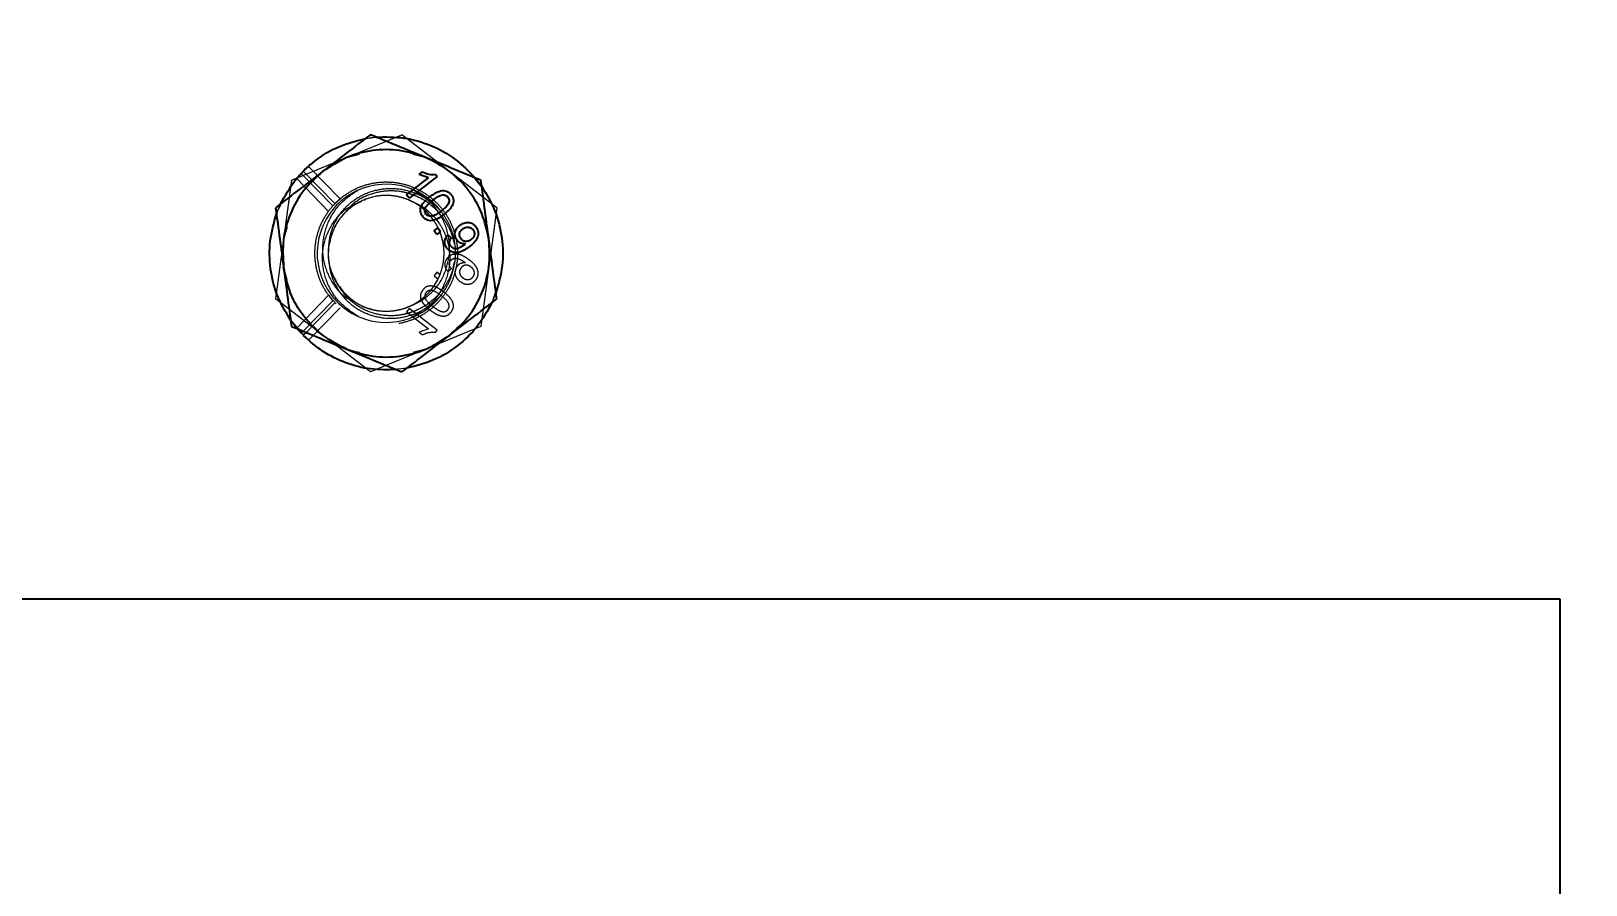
# Model space of a CAD drawing. Header units: millimetres. Extents: x 861 to 27901, y 673 to 17923.
# Drawn here: x 10929.4 to 11107.9, y 6468.1 to 6566.1 of the extents above; entities that cross this region are included whole.
import ezdxf

# ---------------------------------------------------------------- set-up
doc = ezdxf.new("R2010")
doc.units = ezdxf.units.MM
doc.header["$LTSCALE"] = 33.3
doc.linetypes.add('HIDDEN', pattern=[1.905, 1.27, -0.635])
doc.layers.add('CAPA_1', color=7, linetype='Continuous')
doc.styles.add('SLDTEXTSTYLE0', font='TXT', dxfattribs={"width": 0.75})
doc.dimstyles.new('SLDDIMSTYLE0', dxfattribs={"dimtxt": 66.6, "dimasz": 66.6, "dimexe": 0, "dimexo": 0.0625, "dimgap": 16.65, "dimtad": 2, "dimdec": 0, "dimlfac": 1.261261, "dimrnd": 1e-09, "dimzin": 12, "dimdsep": 46, "dimtxsty": 'SLDTEXTSTYLE0', "dimsah": 1, "dimcen": 0.09, "dimadec": 0, "dimazin": 3, "dimtfac": 1, "dimtdec": 0, "dimtofl": 0, "dimtmove": 0, "dimatfit": 3, "dimfxl": 1, "dimfrac": 2, "dimtolj": 1, "dimtzin": 12, "dimarcsym": 0})

# ---------------------------------------------------------------- blocks, each defined once
blk = doc.blocks.new('_D_13')
at = {"layer": 'CAPA_1', "transparency": 16777216}
for p, q in [((9823.17, 6912.25), (14695.32, 6912.25)), ((14662.02, 6912.25), (14662.02, 5357.98)), ((14240.18, 5357.98), (14695.32, 5357.98))]:
    blk.add_line(p, q, dxfattribs=at)
for points in [[(14662.02, 6912.25), (14651.77, 6845.65), (14672.27, 6845.65)], [(14662.02, 5357.98), (14672.27, 5424.58), (14651.77, 5424.58)]]:
    blk.add_solid(points, dxfattribs=at)
at = {"layer": 'CAPA_1', "transparency": 16777216, "insert": (14576.17, 6036.69), "char_height": 66.6, "attachment_point": 1, "rotation": 90, "style": 'SLDTEXTSTYLE0'}
blk.add_mtext('1960', dxfattribs=at)

msp = doc.modelspace()

# ---------------------------------------------------------------- linework, layer by layer
at = {"color": 1, "linetype": 'HIDDEN', "lineweight": 18}
for p, q in [((10959.29, 6548.95), (10971.98, 6554.18)), ((10968.07, 6553.78), (10967.19, 6553.56)), ((10967.79, 6553.74), (10969.02, 6553.91)), ((10969.66, 6553.89), (10968.33, 6553.82)), ((10982.86, 6545.81), (10971.98, 6554.18)), ((10961.7, 6550.88), (10961.23, 6550.54)), ((10965.63, 6551.56), (10964.27, 6550.78)), ((10965.63, 6551.56), (10967.12, 6551.96)), ((10973.22, 6551.96), (10974.72, 6551.56)), ((10963.55, 6545.39), (10959.89, 6549.14)), ((10960.42, 6549.74), (10960.04, 6549.26)), ((10964.05, 6546.02), (10960.42, 6549.74)), ((10960.65, 6549.99), (10961.23, 6550.54)), ((10964.28, 6546.27), (10960.65, 6549.99)), ((10961.23, 6550.54), (10964.87, 6546.81)), ((10962.83, 6549.91), (10961.83, 6548.91)), ((10977.42, 6549.99), (10978.51, 6548.91)), ((10981.29, 6547.97), (10980.17, 6549.42)), ((10980.39, 6549.22), (10981.15, 6548.23)), ((10959.29, 6548.95), (10957.47, 6535.33)), ((10957.57, 6545.09), (10958.04, 6546.25)), ((10958.38, 6546.78), (10957.74, 6545.51)), ((10964.28, 6546.27), (10964.87, 6546.81)), ((10964.87, 6546.81), (10965, 6546.91)), ((10967.63, 6546.69), (10967.78, 6546.77)), ((10974.55, 6547.13), (10975.01, 6546.85)), ((10975.19, 6546.68), (10975.01, 6546.85)), ((10982.86, 6545.81), (10981.05, 6532.19)), ((10957.65, 6545.29), (10957.44, 6544.53)), ((10958.78, 6543.62), (10958.38, 6542.14)), ((10958.78, 6537.52), (10958.38, 6539.02)), ((10976, 6538.39), (10975.68, 6537.98)), ((10976.41, 6538.07), (10976, 6538.39)), ((10977.29, 6538.45), (10977.65, 6538.83)), ((10977.83, 6538.66), (10978.03, 6539.54)), ((10979.21, 6539.55), (10979.29, 6539.48)), ((10981.96, 6539), (10981.56, 6537.52)), ((10964.79, 6536.75), (10965.17, 6536.22)), ((10975.68, 6537.98), (10976.09, 6537.66)), ((10982.49, 6535.38), (10982.91, 6536.67)), ((10968.36, 6526.96), (10957.47, 6535.33)), ((10963.55, 6535.75), (10959.89, 6532)), ((10964.05, 6535.12), (10960.65, 6531.63)), ((10964.28, 6534.88), (10960.98, 6531.49)), ((10964.41, 6534.77), (10963.52, 6535.8)), ((10963.55, 6535.75), (10964.05, 6535.12)), ((10975.01, 6534.29), (10976.14, 6535.35)), ((10981.97, 6534.37), (10982.4, 6535.14)), ((10982.77, 6536.05), (10982.29, 6534.9)), ((10961.23, 6530.6), (10964.87, 6534.33)), ((10972.81, 6534.25), (10972.49, 6533.84)), ((10972.49, 6533.84), (10975.01, 6531.9)), ((10976.04, 6531.77), (10972.81, 6534.25)), ((10974.71, 6534.12), (10975.24, 6534.5)), ((10959.17, 6532.95), (10960.72, 6531.1)), ((10959.89, 6532), (10959.19, 6532.91)), ((10962.91, 6531.15), (10961.83, 6532.23)), ((10981.05, 6532.19), (10968.36, 6526.96)), ((10975.01, 6531.9), (10973.96, 6531.53)), ((10973.96, 6531.53), (10974.34, 6531.23)), ((10975.83, 6531.5), (10976.04, 6531.77)), ((10974.7, 6529.58), (10973.22, 6529.18)), ((10970.79, 6527.24), (10972.63, 6527.42)), ((10972.55, 6527.4), (10971.32, 6527.23))]:
    msp.add_line(p, q, dxfattribs=at)
at = {"color": 7, "linetype": 'Continuous', "lineweight": 25}
for p, q in [((10972.49, 6547.3), (10975.01, 6549.24)), ((10976.04, 6549.37), (10972.81, 6546.89)), ((10973.96, 6549.61), (10974.34, 6549.91)), ((10975.01, 6549.24), (10973.96, 6549.61)), ((10975.83, 6549.64), (10976.04, 6549.37)), ((10972.81, 6546.89), (10972.49, 6547.3)), ((10975.68, 6543.16), (10976.09, 6543.48)), ((10976, 6542.75), (10975.68, 6543.16)), ((10976.41, 6543.07), (10976, 6542.75)), ((10976.09, 6543.48), (10976.41, 6543.07)), ((10977.29, 6542.69), (10977.65, 6542.31)), ((10979.21, 6541.6), (10979.29, 6541.66)), ((10960.42, 6531.4), (10959.89, 6532)), ((10960.65, 6531.63), (10960.42, 6531.4)), ((10960.98, 6531.49), (10960.65, 6531.16)), ((10835.38, 6500.93), (11104.95, 6500.93)), ((11104.95, 6500.93), (11104.95, 6370.11))]:
    msp.add_line(p, q, dxfattribs=at)
at = {"color": 1, "linetype": 'HIDDEN', "lineweight": 18}
msp.add_arc((10970.17, 6540.57), 7.93, 37.5876, 307.5876, dxfattribs=at)
at = {"color": 7, "linetype": 'Continuous', "lineweight": 25}
for points in [[(10958.04, 6546.25), (10958.56, 6547.18), (10959.6, 6549.05), (10961.93, 6551.27), (10964.68, 6552.96), (10966.75, 6553.48), (10967.79, 6553.74)], [(10969.02, 6553.91), (10970.09, 6553.93), (10972.22, 6553.96), (10975.32, 6553.05), (10978.15, 6551.52), (10979.64, 6549.99), (10980.39, 6549.22)], [(10974.7, 6551.56), (10973.71, 6551.89), (10971.73, 6552.53), (10968.58, 6552.48), (10965.53, 6551.71), (10963.79, 6550.57), (10962.91, 6549.99)], [(10981.96, 6542.14), (10981.74, 6543.16), (10981.31, 6545.2), (10979.69, 6547.9), (10977.49, 6550.16), (10975.63, 6551.1), (10974.7, 6551.56)], [(10962.91, 6549.99), (10962.14, 6549.3), (10960.59, 6547.91), (10959.06, 6545.15), (10958.2, 6542.12), (10958.32, 6540.04), (10958.38, 6539)], [(10981.15, 6548.23), (10981.7, 6547.32), (10982.79, 6545.49), (10983.55, 6542.35), (10983.64, 6539.13), (10983.06, 6537.07), (10982.77, 6536.05)], [(10959.19, 6532.91), (10958.64, 6533.82), (10957.54, 6535.65), (10956.79, 6538.79), (10956.7, 6542.01), (10957.28, 6544.07), (10957.57, 6545.09)], [(10977.42, 6531.15), (10978.2, 6531.84), (10979.75, 6533.23), (10981.27, 6535.99), (10982.14, 6539.02), (10982.02, 6541.1), (10981.96, 6542.14)], [(10965.63, 6529.58), (10964.7, 6530.04), (10962.84, 6530.98), (10960.65, 6533.24), (10959.02, 6535.94), (10958.6, 6537.98), (10958.38, 6539)], [(10982.29, 6534.9), (10981.78, 6533.96), (10980.74, 6532.09), (10978.4, 6529.87), (10975.66, 6528.18), (10973.59, 6527.66), (10972.55, 6527.4)], [(10971.32, 6527.23), (10970.34, 6527.21), (10968.38, 6527.16), (10965.51, 6527.92), (10962.85, 6529.2), (10961.38, 6530.5), (10960.65, 6531.16)], [(10965.63, 6529.58), (10966.62, 6529.25), (10968.6, 6528.61), (10971.76, 6528.66), (10974.81, 6529.43), (10976.55, 6530.57), (10977.42, 6531.15)]]:
    msp.add_open_spline(points, degree=3, dxfattribs=at)
for points, knots in [([(10968.36, 6554.18), (10967.4, 6553.45), (10965.62, 6552.08), (10963.78, 6550.66), (10962.91, 6549.99)], [0, 0, 0, 0, 0.532771, 1, 1, 1, 1]), ([(10974.7, 6551.56), (10973.7, 6551.98), (10971.55, 6552.87), (10969.47, 6553.73), (10968.36, 6554.18)], [0, 0, 0, 0, 0.467229, 1, 1, 1, 1]), ([(10981.05, 6548.95), (10979.94, 6549.4), (10977.86, 6550.26), (10975.71, 6551.15), (10974.7, 6551.56)], [0, 0, 0, 0, 0.532771, 1, 1, 1, 1]), ([(10962.91, 6549.99), (10962.05, 6549.33), (10960.21, 6547.91), (10958.42, 6546.54), (10957.47, 6545.81)], [0, 0, 0, 0, 0.467229, 1, 1, 1, 1]), ([(10974.34, 6549.91), (10974.58, 6549.81), (10975.06, 6549.6), (10975.57, 6549.62), (10975.83, 6549.64)], [0, 0, 0, 0, 0.500866, 1, 1, 1, 1]), ([(10975.2, 6547.08), (10975.38, 6547.21), (10975.76, 6547.48), (10976.29, 6547.73), (10976.75, 6547.79), (10977.1, 6547.73), (10977.4, 6547.56), (10977.55, 6547.39), (10977.63, 6547.3)], [0, 0, 0, 0, 0.250482, 0.500346, 0.631705, 0.750221, 0.874987, 1, 1, 1, 1]), ([(10975.52, 6546.66), (10975.7, 6546.8), (10975.97, 6547), (10976.37, 6547.21), (10976.59, 6547.26), (10976.7, 6547.28)], [0, 0, 0, 0, 0.500372, 0.750515, 1, 1, 1, 1]), ([(10976.7, 6547.28), (10976.76, 6547.28), (10976.86, 6547.27), (10977.01, 6547.22), (10977.15, 6547.14), (10977.22, 6547.06), (10977.25, 6547.02)], [0, 0, 0, 0, 0.250158, 0.500156, 0.750032, 1, 1, 1, 1]), ([(10977.63, 6547.3), (10977.69, 6547.21), (10977.82, 6547.01), (10977.91, 6546.67), (10977.88, 6546.32), (10977.59, 6545.69), (10977.15, 6545.31), (10976.79, 6545.01)], [0, 0, 0, 0, 0.125373, 0.250644, 0.375698, 0.501113, 1, 1, 1, 1]), ([(10981.96, 6542.14), (10981.81, 6543.22), (10981.51, 6545.52), (10981.21, 6547.76), (10981.05, 6548.95)], [0, 0, 0, 0, 0.467229, 1, 1, 1, 1]), ([(10957.47, 6545.81), (10957.63, 6544.62), (10957.93, 6542.38), (10958.24, 6540.08), (10958.38, 6539)], [0, 0, 0, 0, 0.532771, 1, 1, 1, 1]), ([(10974.36, 6544.79), (10974.27, 6544.93), (10974.13, 6545.15), (10974.09, 6545.45), (10974.09, 6545.62), (10974.11, 6545.7), (10974.12, 6545.75)], [0, 0, 0, 0, 0.498795, 0.749148, 0.874576, 1, 1, 1, 1]), ([(10974.12, 6545.75), (10974.17, 6545.88), (10974.28, 6546.15), (10974.64, 6546.61), (10974.98, 6546.89), (10975.2, 6547.08)], [0, 0, 0, 0, 0.249754, 0.499871, 1, 1, 1, 1]), ([(10974.73, 6545.07), (10974.69, 6545.14), (10974.6, 6545.29), (10974.59, 6545.54), (10974.65, 6545.79), (10974.93, 6546.2), (10975.26, 6546.46), (10975.52, 6546.66)], [0, 0, 0, 0, 0.124696, 0.249462, 0.374432, 0.499637, 1, 1, 1, 1]), ([(10977.25, 6547.02), (10977.3, 6546.95), (10977.39, 6546.81), (10977.4, 6546.55), (10977.34, 6546.31), (10977.06, 6545.89), (10976.74, 6545.63), (10976.47, 6545.42)], [0, 0, 0, 0, 0.124745, 0.249484, 0.374471, 0.499648, 1, 1, 1, 1]), ([(10976.79, 6545.01), (10976.6, 6544.87), (10976.23, 6544.6), (10975.7, 6544.36), (10975.24, 6544.3), (10974.9, 6544.35), (10974.59, 6544.52), (10974.44, 6544.7), (10974.36, 6544.79)], [0, 0, 0, 0, 0.250476, 0.500347, 0.625768, 0.750176, 0.87497, 1, 1, 1, 1]), ([(10976.47, 6545.42), (10976.21, 6545.22), (10975.88, 6544.97), (10975.4, 6544.81), (10975.15, 6544.82), (10974.91, 6544.89), (10974.79, 6545.01), (10974.73, 6545.07)], [0, 0, 0, 0, 0.50041, 0.625613, 0.75058, 0.875344, 1, 1, 1, 1]), ([(10978.3, 6542.07), (10978.25, 6542.14), (10978.16, 6542.27), (10978.08, 6542.51), (10978.05, 6542.75), (10978.08, 6543), (10978.16, 6543.23), (10978.32, 6543.52), (10978.51, 6543.68), (10978.63, 6543.79)], [0, 0, 0, 0, 0.125074, 0.250064, 0.373261, 0.500199, 0.624296, 0.750369, 1, 1, 1, 1]), ([(10978.63, 6543.79), (10978.77, 6543.88), (10978.99, 6544.03), (10979.33, 6544.11), (10979.59, 6544.12), (10979.84, 6544.07), (10980.17, 6543.94), (10980.34, 6543.75), (10980.46, 6543.62)], [0, 0, 0, 0, 0.2498689, 0.3764535, 0.5003477, 0.6272386, 0.7508241, 1, 1, 1, 1]), ([(10977.15, 6541.16), (10977.07, 6541.28), (10976.95, 6541.46), (10976.89, 6541.74), (10976.89, 6542.03), (10977.01, 6542.37), (10977.2, 6542.59), (10977.29, 6542.69)], [0, 0, 0, 0, 0.249859, 0.375718, 0.500481, 0.749846, 1, 1, 1, 1]), ([(10977.65, 6542.31), (10977.59, 6542.24), (10977.49, 6542.12), (10977.41, 6541.92), (10977.4, 6541.77), (10977.42, 6541.64), (10977.47, 6541.53), (10977.52, 6541.46), (10977.54, 6541.43)], [0, 0, 0, 0, 0.276477, 0.499318, 0.623718, 0.749496, 0.874756, 1, 1, 1, 1]), ([(10979.29, 6541.66), (10979.19, 6541.65), (10979.01, 6541.65), (10978.73, 6541.73), (10978.48, 6541.86), (10978.36, 6542), (10978.3, 6542.07)], [0, 0, 0, 0, 0.248943, 0.49945, 0.750285, 1, 1, 1, 1]), ([(10978.77, 6542.23), (10978.71, 6542.32), (10978.62, 6542.46), (10978.58, 6542.67), (10978.59, 6542.83), (10978.63, 6542.99), (10978.73, 6543.18), (10978.85, 6543.29), (10978.93, 6543.36)], [0, 0, 0, 0, 0.249521, 0.373851, 0.499889, 0.624096, 0.750315, 1, 1, 1, 1]), ([(10979.91, 6542.14), (10979.82, 6542.08), (10979.69, 6541.99), (10979.48, 6541.93), (10979.31, 6541.92), (10979.15, 6541.95), (10978.95, 6542.03), (10978.84, 6542.15), (10978.77, 6542.23)], [0, 0, 0, 0, 0.249976, 0.378222, 0.500342, 0.627452, 0.750811, 1, 1, 1, 1]), ([(10978.93, 6543.36), (10979.02, 6543.42), (10979.21, 6543.55), (10979.5, 6543.59), (10979.73, 6543.56), (10979.94, 6543.48), (10980.06, 6543.36), (10980.14, 6543.27)], [0, 0, 0, 0, 0.25025, 0.499842, 0.629576, 0.750665, 1, 1, 1, 1]), ([(10980.46, 6543.62), (10980.52, 6543.53), (10980.65, 6543.34), (10980.73, 6543.01), (10980.73, 6542.67), (10980.61, 6542.24), (10980.27, 6541.77), (10979.92, 6541.49), (10979.74, 6541.35)], [0, 0, 0, 0, 0.125064, 0.25009, 0.37511, 0.500169, 0.749441, 1, 1, 1, 1]), ([(10980.14, 6543.27), (10980.2, 6543.18), (10980.28, 6543.04), (10980.31, 6542.82), (10980.29, 6542.66), (10980.23, 6542.51), (10980.12, 6542.32), (10980, 6542.21), (10979.91, 6542.14)], [0, 0, 0, 0, 0.2490169, 0.3721384, 0.4993655, 0.6235619, 0.7498927, 1, 1, 1, 1]), ([(10982.86, 6535.33), (10982.71, 6536.52), (10982.41, 6538.76), (10982.1, 6541.06), (10981.96, 6542.14)], [0, 0, 0, 0, 0.532771, 1, 1, 1, 1]), ([(10979.74, 6541.35), (10979.55, 6541.21), (10979.15, 6540.92), (10978.58, 6540.67), (10978.08, 6540.63), (10977.72, 6540.71), (10977.39, 6540.89), (10977.23, 6541.07), (10977.15, 6541.16)], [0, 0, 0, 0, 0.250485, 0.500119, 0.627899, 0.750092, 0.874994, 1, 1, 1, 1]), ([(10977.54, 6541.43), (10977.59, 6541.37), (10977.7, 6541.25), (10977.91, 6541.15), (10978.15, 6541.11), (10978.61, 6541.22), (10978.94, 6541.43), (10979.21, 6541.6)], [0, 0, 0, 0, 0.125207, 0.25031, 0.375339, 0.50062, 1, 1, 1, 1]), ([(10958.38, 6539), (10958.52, 6537.92), (10958.83, 6535.62), (10959.13, 6533.38), (10959.29, 6532.19)], [0, 0, 0, 0, 0.467229, 1, 1, 1, 1]), ([(10977.42, 6531.15), (10978.28, 6531.81), (10980.13, 6533.23), (10981.91, 6534.6), (10982.86, 6535.33)], [0, 0, 0, 0, 0.467229, 1, 1, 1, 1]), ([(10959.29, 6532.19), (10960.4, 6531.74), (10962.48, 6530.88), (10964.63, 6529.99), (10965.63, 6529.58)], [0, 0, 0, 0, 0.532771, 1, 1, 1, 1]), ([(10965.63, 6529.58), (10966.64, 6529.16), (10968.79, 6528.27), (10970.87, 6527.42), (10971.98, 6526.96)], [0, 0, 0, 0, 0.467229, 1, 1, 1, 1]), ([(10971.98, 6526.96), (10972.93, 6527.69), (10974.72, 6529.06), (10976.56, 6530.48), (10977.42, 6531.15)], [0, 0, 0, 0, 0.532771, 1, 1, 1, 1])]:
    msp.add_open_spline(points, degree=3, knots=knots, dxfattribs=at)
at = {"color": 1, "linetype": 'HIDDEN', "lineweight": 18}
for points in [[(10963.55, 6535.75), (10963.26, 6536.19), (10962.69, 6537.07), (10962.18, 6538.57), (10961.94, 6540.13), (10962.01, 6541.71), (10962.37, 6543.25), (10963.03, 6544.68), (10963.94, 6545.97), (10965.09, 6547.06), (10966.42, 6547.91), (10967.89, 6548.49), (10969.44, 6548.78), (10971.02, 6548.77), (10972.57, 6548.45), (10974.03, 6547.85), (10975.35, 6546.98), (10976.48, 6545.87), (10977.37, 6544.57), (10978, 6543.12), (10978.35, 6541.58), (10978.39, 6540), (10978.13, 6538.44), (10977.58, 6536.96), (10976.75, 6535.62), (10975.69, 6534.45), (10974.42, 6533.51), (10972.99, 6532.83), (10971.47, 6532.43), (10969.89, 6532.33), (10968.32, 6532.54), (10966.83, 6533.04), (10965.44, 6533.81), (10964.67, 6534.52), (10964.28, 6534.88)], [(10964.91, 6536.52), (10964.46, 6537.27), (10963.55, 6538.77), (10963.42, 6541.46), (10964.26, 6543.97), (10966.01, 6545.97), (10968.4, 6547.15), (10971.05, 6547.33), (10973.57, 6546.48), (10975.57, 6544.73), (10976.75, 6542.34), (10976.93, 6539.69), (10976.07, 6537.17), (10974.33, 6535.17), (10971.94, 6533.99), (10969.3, 6533.82), (10966.73, 6534.64), (10965.52, 6535.89), (10964.91, 6536.52)], [(10976.45, 6545.41), (10976.75, 6544.98), (10977.33, 6544.12), (10977.87, 6542.64), (10978.15, 6541.09), (10978.07, 6540.05), (10978.03, 6539.53)], [(10964.91, 6536.52), (10964.66, 6536.88), (10964.17, 6537.6), (10963.72, 6538.84), (10963.49, 6540.13), (10963.55, 6541), (10963.58, 6541.44)]]:
    msp.add_open_spline(points, degree=3, dxfattribs=at)
for points, knots in [([(10966.93, 6547.81), (10966.17, 6547.3), (10964.91, 6546.46), (10963.56, 6544.51), (10962.81, 6542.33), (10962.82, 6539.77), (10963.74, 6537.4), (10965.06, 6535.69), (10966.19, 6535.18), (10966.54, 6535.02)], [0, 0, 0, 0, 0.172544, 0.287961, 0.445426, 0.6059, 0.76529, 0.926774, 1, 1, 1, 1]), ([(10963.58, 6541.44), (10963.64, 6541.91), (10963.74, 6542.83), (10964.35, 6544.39), (10965.47, 6545.96), (10967.2, 6547.25), (10969.19, 6547.96), (10971.29, 6548.1), (10973.34, 6547.64), (10975.13, 6546.72), (10976.04, 6545.82), (10976.45, 6545.41)], [0, 0, 0, 0, 0.081677, 0.161349, 0.291035, 0.413148, 0.534221, 0.654764, 0.776345, 0.898838, 1, 1, 1, 1]), ([(10978.03, 6541.61), (10977.94, 6541.98), (10977.76, 6542.72), (10977.32, 6543.67), (10976.82, 6544.5), (10976.24, 6545.25), (10975.3, 6546.17), (10974.33, 6546.81), (10973.47, 6547.19), (10972.99, 6547.37), (10972.46, 6547.53), (10971.44, 6547.74), (10969.9, 6547.78), (10967.96, 6547.27), (10966.39, 6546.4), (10965.71, 6545.56), (10965.46, 6545.24)], [0, 0, 0, 0, 0.069953, 0.139917, 0.190193, 0.248551, 0.31488, 0.430247, 0.459214, 0.488206, 0.524206, 0.559732, 0.679274, 0.802425, 0.926677, 1, 1, 1, 1]), ([(10977.43, 6540.68), (10977.43, 6541.18), (10977.45, 6542.56), (10976.73, 6544.55), (10975.26, 6546.63), (10973.84, 6547.48), (10973.02, 6547.97)], [0, 0, 0, 0, 0.165547, 0.45872, 0.685305, 1, 1, 1, 1]), ([(10966.93, 6533.33), (10966.17, 6533.84), (10964.91, 6534.69), (10963.56, 6536.63), (10962.81, 6538.81), (10962.82, 6541.37), (10963.73, 6543.76), (10965.28, 6545.66), (10966.7, 6546.27), (10967.34, 6546.54)], [0, 0, 0, 0, 0.163193, 0.272354, 0.421286, 0.573063, 0.723815, 0.876546, 1, 1, 1, 1]), ([(10964.91, 6536.52), (10965.1, 6536.29), (10965.59, 6535.7), (10966.3, 6535.15), (10966.95, 6534.76), (10967.41, 6534.52), (10967.99, 6534.28), (10968.43, 6534.16), (10968.67, 6534.1), (10968.67, 6534.1), (10968.67, 6534.1), (10968.67, 6534.1), (10968.67, 6534.1), (10968.68, 6534.1), (10968.68, 6534.1), (10968.7, 6534.09), (10968.73, 6534.09), (10968.79, 6534.07), (10969, 6534.03), (10969.72, 6533.92), (10970.53, 6533.91), (10971.32, 6534.03), (10971.77, 6534.12), (10972.28, 6534.26), (10972.72, 6534.44), (10973, 6534.56), (10973.27, 6534.69), (10973.61, 6534.88), (10974.09, 6535.2), (10974.53, 6535.55), (10974.93, 6535.93), (10975.31, 6536.35), (10975.7, 6536.87), (10976, 6537.37), (10976.17, 6537.72), (10976.29, 6537.99), (10976.44, 6538.36), (10976.61, 6538.9), (10976.73, 6539.46), (10976.8, 6540.06), (10976.82, 6540.66), (10976.79, 6541.21), (10976.72, 6541.68), (10976.65, 6542.02), (10976.6, 6542.22), (10976.53, 6542.48), (10976.42, 6542.84), (10976.21, 6543.34), (10975.99, 6543.77), (10975.78, 6544.13), (10975.44, 6544.64), (10974.89, 6545.28), (10974.1, 6545.96), (10973.31, 6546.44), (10972.58, 6546.77), (10971.89, 6547), (10971.18, 6547.15), (10970.47, 6547.22), (10969.23, 6547.21), (10967.48, 6546.79), (10965.55, 6545.52), (10964.11, 6543.67), (10963.76, 6542.18), (10963.58, 6541.44)], [0, 0, 0, 0, 0.0250183, 0.0625054, 0.0734574, 0.0875362, 0.1047409, 0.1250702, 0.1250804, 0.1250884, 0.1251028, 0.1251289, 0.1251763, 0.1252638, 0.125429, 0.1257527, 0.126422, 0.1279084, 0.131491, 0.1440579, 0.1875385, 0.1974736, 0.2095664, 0.2255093, 0.2408045, 0.2489692, 0.2501056, 0.2657485, 0.2813912, 0.2970338, 0.3126764, 0.3258384, 0.3440074, 0.3659743, 0.3741241, 0.3752534, 0.390902, 0.4065504, 0.4221986, 0.4378467, 0.456199, 0.4713845, 0.483402, 0.4954853, 0.4998684, 0.5004379, 0.5168674, 0.5316457, 0.5447725, 0.5562476, 0.5660707, 0.5952358, 0.6255591, 0.6513478, 0.6708427, 0.6916215, 0.7115649, 0.7298046, 0.7506542, 0.8129903, 0.8753266, 0.9376632, 1, 1, 1, 1]), ([(10972.88, 6546.63), (10973.3, 6546.46), (10974.14, 6546.1), (10975.58, 6545), (10976.91, 6543.2), (10977.51, 6540.94), (10977.44, 6538.64), (10976.74, 6536.59), (10975.25, 6534.51), (10973.84, 6533.66), (10973.02, 6533.17)], [0, 0, 0, 0, 0.079497, 0.158991, 0.315135, 0.461945, 0.560322, 0.714796, 0.834185, 1, 1, 1, 1]), ([(10981.56, 6543.62), (10981.76, 6543.12), (10981.97, 6542.59), (10981.96, 6542.02), (10981.96, 6541.98)], [0, 0, 0, 0, 0.928699, 1, 1, 1, 1]), ([(10972.88, 6534.51), (10973.3, 6534.68), (10974.14, 6535.04), (10975.57, 6536.14), (10976.95, 6537.93), (10977.27, 6539.64), (10977.43, 6540.46)], [0, 0, 0, 0, 0.172574, 0.345139, 0.684098, 1, 1, 1, 1]), ([(10979.74, 6539.79), (10979.55, 6539.93), (10979.15, 6540.22), (10978.58, 6540.47), (10978.08, 6540.51), (10977.72, 6540.43), (10977.39, 6540.25), (10977.23, 6540.07), (10977.15, 6539.98)], [0, 0, 0, 0, 0.250485, 0.500118, 0.62804, 0.750092, 0.874994, 1, 1, 1, 1]), ([(10963.58, 6539.7), (10963.64, 6539.23), (10963.74, 6538.31), (10964.35, 6536.75), (10965.47, 6535.18), (10967.2, 6533.89), (10969.19, 6533.18), (10971.29, 6533.04), (10973.34, 6533.5), (10975.13, 6534.42), (10976.04, 6535.32), (10976.45, 6535.73)], [0, 0, 0, 0, 0.081677, 0.16135, 0.291036, 0.413148, 0.534221, 0.654765, 0.776346, 0.898839, 1, 1, 1, 1]), ([(10978.03, 6539.53), (10977.94, 6539.16), (10977.76, 6538.42), (10977.32, 6537.47), (10976.82, 6536.64), (10976.24, 6535.89), (10975.3, 6534.97), (10974.33, 6534.33), (10973.47, 6533.95), (10972.99, 6533.77), (10972.46, 6533.62), (10971.44, 6533.4), (10969.91, 6533.36), (10967.95, 6533.87), (10966.17, 6534.91), (10965.33, 6535.98), (10964.91, 6536.52)], [0, 0, 0, 0, 0.066556, 0.133122, 0.180956, 0.23648, 0.299587, 0.409351, 0.436911, 0.464495, 0.498747, 0.532548, 0.646284, 0.763454, 0.881671, 1, 1, 1, 1]), ([(10975.01, 6534.29), (10975.28, 6534.52), (10975.64, 6534.81), (10976, 6535.19), (10976.21, 6535.44), (10976.47, 6535.74), (10976.77, 6536.17), (10977.22, 6536.9), (10977.74, 6538), (10977.93, 6539.02), (10978.03, 6539.53)], [0, 0, 0, 0, 0.174168, 0.224334, 0.249848, 0.333258, 0.41667, 0.500084, 0.750043, 1, 1, 1, 1]), ([(10977.15, 6539.98), (10977.07, 6539.86), (10976.95, 6539.68), (10976.89, 6539.4), (10976.89, 6539.11), (10977.01, 6538.77), (10977.2, 6538.55), (10977.29, 6538.45)], [0, 0, 0, 0, 0.249859, 0.375956, 0.500482, 0.749847, 1, 1, 1, 1]), ([(10977.65, 6538.83), (10977.59, 6538.9), (10977.49, 6539.02), (10977.41, 6539.22), (10977.4, 6539.37), (10977.43, 6539.54), (10977.49, 6539.64), (10977.54, 6539.71)], [0, 0, 0, 0, 0.277074, 0.499914, 0.624834, 0.750381, 1, 1, 1, 1]), ([(10977.54, 6539.71), (10977.59, 6539.77), (10977.7, 6539.89), (10977.91, 6539.99), (10978.15, 6540.03), (10978.61, 6539.93), (10978.94, 6539.71), (10979.21, 6539.55)], [0, 0, 0, 0, 0.125207, 0.25031, 0.375339, 0.50062, 1, 1, 1, 1]), ([(10978.3, 6539.07), (10978.27, 6539.03), (10978.22, 6538.97), (10978.15, 6538.83), (10978.08, 6538.63), (10978.05, 6538.39), (10978.08, 6538.14), (10978.16, 6537.91), (10978.32, 6537.62), (10978.51, 6537.46), (10978.63, 6537.35)], [0, 0, 0, 0, 0.062611, 0.125226, 0.250194, 0.373586, 0.500286, 0.62458, 0.750412, 1, 1, 1, 1]), ([(10979.29, 6539.48), (10979.19, 6539.49), (10979, 6539.49), (10978.73, 6539.41), (10978.48, 6539.28), (10978.36, 6539.14), (10978.3, 6539.07)], [0, 0, 0, 0, 0.24954, 0.50198, 0.751372, 1, 1, 1, 1]), ([(10978.77, 6538.91), (10978.71, 6538.82), (10978.62, 6538.68), (10978.58, 6538.47), (10978.59, 6538.31), (10978.63, 6538.15), (10978.73, 6537.96), (10978.85, 6537.85), (10978.93, 6537.78)], [0, 0, 0, 0, 0.2495203, 0.3735284, 0.4998884, 0.6237899, 0.7503157, 1, 1, 1, 1]), ([(10979.91, 6539), (10979.82, 6539.06), (10979.69, 6539.15), (10979.48, 6539.21), (10979.31, 6539.22), (10979.15, 6539.19), (10978.95, 6539.11), (10978.84, 6538.99), (10978.77, 6538.91)], [0, 0, 0, 0, 0.2499766, 0.3779151, 0.500342, 0.6271064, 0.750811, 1, 1, 1, 1]), ([(10980.46, 6537.52), (10980.52, 6537.61), (10980.65, 6537.8), (10980.73, 6538.13), (10980.73, 6538.47), (10980.61, 6538.9), (10980.27, 6539.37), (10979.92, 6539.65), (10979.74, 6539.79)], [0, 0, 0, 0, 0.125064, 0.25009, 0.37511, 0.500169, 0.749441, 1, 1, 1, 1]), ([(10980.14, 6537.87), (10980.2, 6537.96), (10980.28, 6538.1), (10980.31, 6538.32), (10980.29, 6538.48), (10980.23, 6538.63), (10980.12, 6538.82), (10980, 6538.93), (10979.91, 6539)], [0, 0, 0, 0, 0.249017, 0.371845, 0.499365, 0.623226, 0.749892, 1, 1, 1, 1]), ([(10976.79, 6536.13), (10976.6, 6536.27), (10976.23, 6536.54), (10975.7, 6536.78), (10975.24, 6536.84), (10974.9, 6536.79), (10974.59, 6536.62), (10974.44, 6536.44), (10974.36, 6536.35)], [0, 0, 0, 0, 0.250472, 0.500339, 0.626188, 0.75018, 0.874972, 1, 1, 1, 1]), ([(10978.63, 6537.35), (10978.77, 6537.26), (10978.99, 6537.11), (10979.33, 6537.03), (10979.59, 6537.02), (10979.84, 6537.07), (10980.17, 6537.2), (10980.34, 6537.39), (10980.46, 6537.52)], [0, 0, 0, 0, 0.249869, 0.376654, 0.500348, 0.627459, 0.750824, 1, 1, 1, 1]), ([(10978.93, 6537.78), (10979.02, 6537.72), (10979.21, 6537.59), (10979.5, 6537.55), (10979.73, 6537.58), (10979.94, 6537.66), (10980.06, 6537.78), (10980.14, 6537.87)], [0, 0, 0, 0, 0.25025, 0.499841, 0.629288, 0.750666, 1, 1, 1, 1]), ([(10974.36, 6536.35), (10974.27, 6536.21), (10974.13, 6535.99), (10974.08, 6535.65), (10974.11, 6535.48), (10974.12, 6535.39)], [0, 0, 0, 0, 0.499036, 0.74951, 1, 1, 1, 1]), ([(10974.12, 6535.39), (10974.17, 6535.26), (10974.28, 6534.99), (10974.64, 6534.53), (10974.98, 6534.25), (10975.2, 6534.06)], [0, 0, 0, 0, 0.249754, 0.499871, 1, 1, 1, 1]), ([(10974.73, 6536.07), (10974.69, 6536), (10974.6, 6535.85), (10974.59, 6535.6), (10974.65, 6535.36), (10974.93, 6534.94), (10975.26, 6534.68), (10975.52, 6534.48)], [0, 0, 0, 0, 0.124696, 0.249462, 0.374432, 0.499637, 1, 1, 1, 1]), ([(10976.47, 6535.72), (10976.21, 6535.92), (10975.88, 6536.17), (10975.4, 6536.33), (10975.15, 6536.32), (10974.91, 6536.25), (10974.79, 6536.13), (10974.73, 6536.07)], [0, 0, 0, 0, 0.50041, 0.625613, 0.75058, 0.875344, 1, 1, 1, 1]), ([(10977.25, 6534.12), (10977.3, 6534.19), (10977.39, 6534.33), (10977.4, 6534.59), (10977.34, 6534.83), (10977.06, 6535.25), (10976.74, 6535.51), (10976.47, 6535.72)], [0, 0, 0, 0, 0.1247447, 0.2494838, 0.3744708, 0.4996481, 1, 1, 1, 1]), ([(10977.63, 6533.84), (10977.69, 6533.93), (10977.82, 6534.13), (10977.91, 6534.47), (10977.88, 6534.82), (10977.59, 6535.45), (10977.15, 6535.83), (10976.79, 6536.13)], [0, 0, 0, 0, 0.125373, 0.250644, 0.375698, 0.501113, 1, 1, 1, 1]), ([(10975.2, 6534.06), (10975.38, 6533.93), (10975.76, 6533.66), (10976.29, 6533.41), (10976.75, 6533.35), (10977.1, 6533.41), (10977.4, 6533.58), (10977.55, 6533.75), (10977.63, 6533.84)], [0, 0, 0, 0, 0.250482, 0.500345, 0.631866, 0.750221, 0.874987, 1, 1, 1, 1]), ([(10975.52, 6534.48), (10975.7, 6534.34), (10975.97, 6534.15), (10976.37, 6533.93), (10976.59, 6533.88), (10976.7, 6533.86)], [0, 0, 0, 0, 0.500372, 0.750515, 1, 1, 1, 1]), ([(10976.7, 6533.86), (10976.76, 6533.86), (10976.86, 6533.87), (10977.01, 6533.92), (10977.13, 6533.99), (10977.2, 6534.06), (10977.24, 6534.1), (10977.25, 6534.12)], [0, 0, 0, 0, 0.250055, 0.499949, 0.749722, 0.874857, 1, 1, 1, 1]), ([(10974.34, 6531.23), (10974.58, 6531.34), (10975.06, 6531.54), (10975.57, 6531.52), (10975.83, 6531.5)], [0, 0, 0, 0, 0.500866, 1, 1, 1, 1]), ([(10978.51, 6532.23), (10978.17, 6531.81), (10977.82, 6531.36), (10977.32, 6531.08), (10977.29, 6531.06)], [0, 0, 0, 0, 0.928699, 1, 1, 1, 1]), ([(10967.12, 6529.18), (10966.59, 6529.26), (10966.02, 6529.34), (10965.53, 6529.63), (10965.5, 6529.65)], [0, 0, 0, 0, 0.928699, 1, 1, 1, 1])]:
    msp.add_open_spline(points, degree=3, knots=knots, dxfattribs=at)

# ---------------------------------------------------------------- dimensions: what is measured, and where the dimension line sits
at = {"layer": 'CAPA_1'}
dim = msp.add_linear_dim(base=(14662.02, 5357.98), p1=(9780.88, 6912.25), p2=(14197.89, 5357.98), angle=90, dimstyle='SLDDIMSTYLE0', dxfattribs=at)
dim.commit()
dim.dimension.update_dxf_attribs({"geometry": '_D_13', "text_midpoint": (14662.02, 6135.11), "dimtype": 160})

doc.saveas('drawing.dxf')
